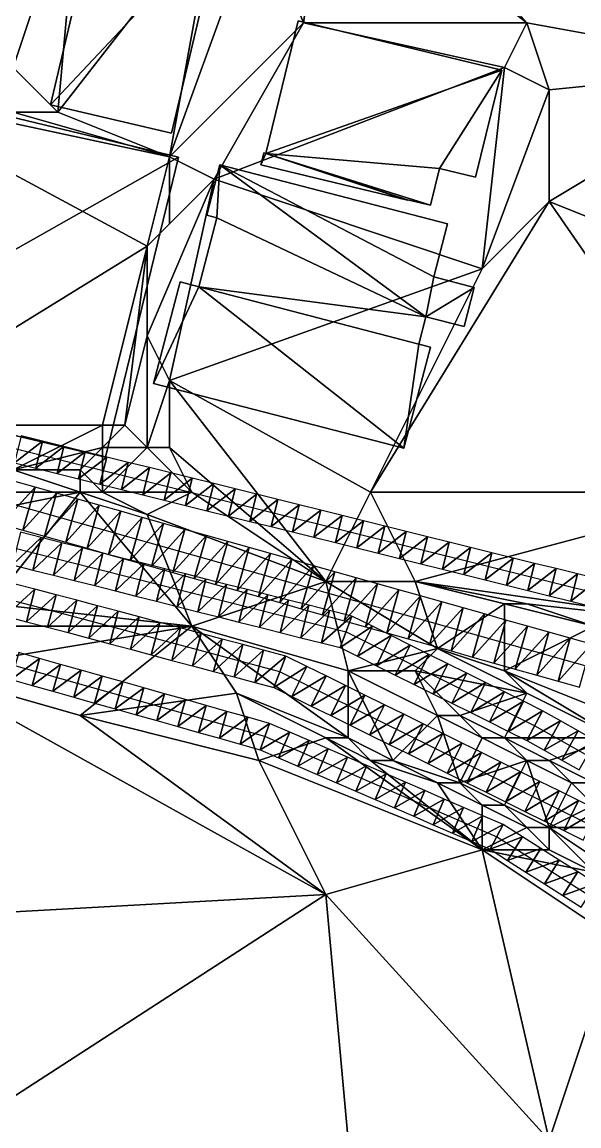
# Model space of a CAD drawing. Header units: metres. Extents: x -1103 to 901, y -902 to 905.
# Drawn here: x 372.8 to 422.7, y 91.3 to 190.1 of the extents above; entities that cross this region are included whole.
import ezdxf

# ---------------------------------------------------------------- set-up
doc = ezdxf.new("R2010")
doc.units = ezdxf.units.M
for name, color, linetype in [('OSM_BUILDING_FOOTPRINTS', 7, 'CONTINUOUS'), ('OSM_BUILDING_ROOFS', 1, 'CONTINUOUS'), ('OSM_BUILDING_WALLS', 8, 'CONTINUOUS'), ('OSM_PATH_AXES', 30, 'CONTINUOUS'), ('OSM_PATH_SURFACE', 30, 'CONTINUOUS'), ('OSM_ROAD_AXES', 2, 'CONTINUOUS'), ('OSM_ROAD_SURFACE', 9, 'CONTINUOUS'), ('OSM_TERRAIN', 3, 'CONTINUOUS'), ('OSM_WATER_SURFACE', 5, 'CONTINUOUS')]:
    doc.layers.add(name, color=color, linetype=linetype)

msp = doc.modelspace()

# ---------------------------------------------------------------- linework, layer by layer
at = {"layer": 'OSM_BUILDING_FOOTPRINTS'}
for points in [[(379.785, 201.449, 13.728), (390.629, 198.917, 13.728), (386.185, 180.139, 13.728), (375.341, 182.671, 13.728), (379.785, 201.449, 13.728)], [(397.526, 190.18, 12.756), (415.754, 185.767, 12.756), (413.399, 176.19, 12.756), (410.183, 176.975, 12.756), (409.376, 173.669, 12.756), (407.32, 174.167, 12.756), (407.309, 174.122, 12.756), (394.177, 177.307, 12.756), (394.431, 178.358, 12.756), (394.619, 178.314, 12.756), (397.526, 190.18, 12.756)], [(357.987, 184.894, 13.333), (386.793, 177.982, 13.333), (380.26, 151.12, 13.333), (351.454, 158.032, 13.333), (357.987, 184.894, 13.333)], [(390.507, 177.285, 12.878), (389.324, 172.784, 12.878), (390.22, 172.552, 12.878), (388.606, 166.381, 12.878), (386.959, 166.812, 12.878), (384.571, 157.711, 12.878), (406.988, 151.927, 12.878), (409.354, 160.984, 12.878), (408.315, 161.25, 12.878), (408.956, 163.705, 12.878), (412.371, 162.82, 12.878), (413.289, 166.326, 12.878), (409.652, 167.266, 12.878), (410.901, 172.021, 12.878), (390.507, 177.285, 12.878)]]:
    msp.add_polyline3d(points, close=True, dxfattribs=at)
at = {"layer": 'OSM_BUILDING_ROOFS'}
for points in [[(390.629, 198.917, 23.728), (379.785, 201.449, 23.728), (375.341, 182.671, 23.728)], [(390.629, 198.917, 23.728), (375.341, 182.671, 23.728), (386.185, 180.139, 23.728)], [(415.754, 185.767, 22.756), (397.526, 190.18, 22.756), (394.619, 178.314, 22.756)], [(410.183, 176.975, 22.756), (415.754, 185.767, 22.756), (394.619, 178.314, 22.756)], [(410.183, 176.975, 22.756), (413.399, 176.19, 22.756), (415.754, 185.767, 22.756)], [(386.793, 177.982, 33.333), (357.987, 184.894, 33.333), (351.454, 158.032, 33.333)], [(386.793, 177.982, 33.333), (351.454, 158.032, 33.333), (380.26, 151.12, 33.333)], [(394.619, 178.314, 22.756), (394.431, 178.358, 22.756), (394.177, 177.307, 22.756)], [(394.619, 178.314, 22.756), (394.177, 177.307, 22.756), (407.309, 174.122, 22.756)], [(394.619, 178.314, 22.756), (407.309, 174.122, 22.756), (407.32, 174.167, 22.756)], [(394.619, 178.314, 22.756), (407.32, 174.167, 22.756), (409.376, 173.669, 22.756)], [(394.619, 178.314, 22.756), (409.376, 173.669, 22.756), (410.183, 176.975, 22.756)], [(390.507, 177.285, 32.878), (389.324, 172.784, 32.878), (390.22, 172.552, 32.878)], [(408.956, 163.705, 32.878), (390.507, 177.285, 32.878), (390.22, 172.552, 32.878)], [(409.652, 167.266, 32.878), (410.901, 172.021, 32.878), (390.507, 177.285, 32.878)], [(408.956, 163.705, 32.878), (409.652, 167.266, 32.878), (390.507, 177.285, 32.878)], [(408.956, 163.705, 32.878), (390.22, 172.552, 32.878), (388.606, 166.381, 32.878)], [(408.956, 163.705, 32.878), (413.289, 166.326, 32.878), (409.652, 167.266, 32.878)], [(388.606, 166.381, 32.878), (386.959, 166.812, 32.878), (384.571, 157.711, 32.878)], [(388.606, 166.381, 32.878), (384.571, 157.711, 32.878), (406.988, 151.927, 32.878)], [(388.606, 166.381, 32.878), (406.988, 151.927, 32.878), (408.315, 161.25, 32.878)], [(388.606, 166.381, 32.878), (408.315, 161.25, 32.878), (408.956, 163.705, 32.878)], [(408.956, 163.705, 32.878), (412.371, 162.82, 32.878), (413.289, 166.326, 32.878)], [(406.988, 151.927, 32.878), (409.354, 160.984, 32.878), (408.315, 161.25, 32.878)]]:
    msp.add_3dface(points, dxfattribs=at)
at = {"layer": 'OSM_BUILDING_WALLS'}
for points in [[(379.785, 201.449, 13.728), (375.341, 182.671, 13.728), (375.341, 182.671, 23.728)], [(379.785, 201.449, 13.728), (375.341, 182.671, 23.728), (379.785, 201.449, 23.728)], [(386.185, 180.139, 13.728), (390.629, 198.917, 13.728), (390.629, 198.917, 23.728)], [(386.185, 180.139, 13.728), (390.629, 198.917, 23.728), (386.185, 180.139, 23.728)], [(397.526, 190.18, 12.756), (394.619, 178.314, 12.756), (394.619, 178.314, 22.756)], [(397.526, 190.18, 12.756), (394.619, 178.314, 22.756), (397.526, 190.18, 22.756)], [(415.754, 185.767, 12.756), (397.526, 190.18, 12.756), (397.526, 190.18, 22.756)], [(415.754, 185.767, 12.756), (397.526, 190.18, 22.756), (415.754, 185.767, 22.756)], [(413.399, 176.19, 12.756), (415.754, 185.767, 12.756), (415.754, 185.767, 22.756)], [(413.399, 176.19, 12.756), (415.754, 185.767, 22.756), (413.399, 176.19, 22.756)], [(386.793, 177.982, 13.333), (357.987, 184.894, 13.333), (357.987, 184.894, 33.333)], [(386.793, 177.982, 13.333), (357.987, 184.894, 33.333), (386.793, 177.982, 33.333)], [(375.341, 182.671, 13.728), (386.185, 180.139, 13.728), (386.185, 180.139, 23.728)], [(375.341, 182.671, 13.728), (386.185, 180.139, 23.728), (375.341, 182.671, 23.728)], [(380.26, 151.12, 13.333), (386.793, 177.982, 13.333), (386.793, 177.982, 33.333)], [(380.26, 151.12, 13.333), (386.793, 177.982, 33.333), (380.26, 151.12, 33.333)], [(394.431, 178.358, 12.756), (394.177, 177.307, 12.756), (394.177, 177.307, 22.756)], [(394.431, 178.358, 12.756), (394.177, 177.307, 22.756), (394.431, 178.358, 22.756)], [(394.619, 178.314, 12.756), (394.431, 178.358, 12.756), (394.431, 178.358, 22.756)], [(394.619, 178.314, 12.756), (394.431, 178.358, 22.756), (394.619, 178.314, 22.756)], [(390.507, 177.285, 12.878), (389.324, 172.784, 12.878), (389.324, 172.784, 32.878)], [(390.507, 177.285, 12.878), (389.324, 172.784, 32.878), (390.507, 177.285, 32.878)], [(410.901, 172.021, 12.878), (390.507, 177.285, 12.878), (390.507, 177.285, 32.878)], [(410.901, 172.021, 12.878), (390.507, 177.285, 32.878), (410.901, 172.021, 32.878)], [(394.177, 177.307, 12.756), (407.309, 174.122, 12.756), (407.309, 174.122, 22.756)], [(394.177, 177.307, 12.756), (407.309, 174.122, 22.756), (394.177, 177.307, 22.756)], [(409.376, 173.669, 12.756), (410.183, 176.975, 12.756), (410.183, 176.975, 22.756)], [(409.376, 173.669, 12.756), (410.183, 176.975, 22.756), (409.376, 173.669, 22.756)], [(410.183, 176.975, 12.756), (413.399, 176.19, 12.756), (413.399, 176.19, 22.756)], [(410.183, 176.975, 12.756), (413.399, 176.19, 22.756), (410.183, 176.975, 22.756)], [(407.309, 174.122, 12.756), (407.32, 174.167, 12.756), (407.32, 174.167, 22.756)], [(407.309, 174.122, 12.756), (407.32, 174.167, 22.756), (407.309, 174.122, 22.756)], [(407.32, 174.167, 12.756), (409.376, 173.669, 12.756), (409.376, 173.669, 22.756)], [(407.32, 174.167, 12.756), (409.376, 173.669, 22.756), (407.32, 174.167, 22.756)], [(390.22, 172.552, 12.878), (388.606, 166.381, 12.878), (388.606, 166.381, 32.878)], [(390.22, 172.552, 12.878), (388.606, 166.381, 32.878), (390.22, 172.552, 32.878)], [(389.324, 172.784, 12.878), (390.22, 172.552, 12.878), (390.22, 172.552, 32.878)], [(389.324, 172.784, 12.878), (390.22, 172.552, 32.878), (389.324, 172.784, 32.878)], [(409.652, 167.266, 12.878), (410.901, 172.021, 12.878), (410.901, 172.021, 32.878)], [(409.652, 167.266, 12.878), (410.901, 172.021, 32.878), (409.652, 167.266, 32.878)], [(413.289, 166.326, 12.878), (409.652, 167.266, 12.878), (409.652, 167.266, 32.878)], [(413.289, 166.326, 12.878), (409.652, 167.266, 32.878), (413.289, 166.326, 32.878)], [(386.959, 166.812, 12.878), (384.571, 157.711, 12.878), (384.571, 157.711, 32.878)], [(386.959, 166.812, 12.878), (384.571, 157.711, 32.878), (386.959, 166.812, 32.878)], [(388.606, 166.381, 12.878), (386.959, 166.812, 12.878), (386.959, 166.812, 32.878)], [(388.606, 166.381, 12.878), (386.959, 166.812, 32.878), (388.606, 166.381, 32.878)], [(412.371, 162.82, 12.878), (413.289, 166.326, 12.878), (413.289, 166.326, 32.878)], [(412.371, 162.82, 12.878), (413.289, 166.326, 32.878), (412.371, 162.82, 32.878)], [(408.315, 161.25, 12.878), (408.956, 163.705, 12.878), (408.956, 163.705, 32.878)], [(408.315, 161.25, 12.878), (408.956, 163.705, 32.878), (408.315, 161.25, 32.878)], [(408.956, 163.705, 12.878), (412.371, 162.82, 12.878), (412.371, 162.82, 32.878)], [(408.956, 163.705, 12.878), (412.371, 162.82, 32.878), (408.956, 163.705, 32.878)], [(409.354, 160.984, 12.878), (408.315, 161.25, 12.878), (408.315, 161.25, 32.878)], [(409.354, 160.984, 12.878), (408.315, 161.25, 32.878), (409.354, 160.984, 32.878)], [(406.988, 151.927, 12.878), (409.354, 160.984, 12.878), (409.354, 160.984, 32.878)], [(406.988, 151.927, 12.878), (409.354, 160.984, 32.878), (406.988, 151.927, 32.878)], [(351.454, 158.032, 13.333), (380.26, 151.12, 13.333), (380.26, 151.12, 33.333)], [(351.454, 158.032, 13.333), (380.26, 151.12, 33.333), (351.454, 158.032, 33.333)], [(384.571, 157.711, 12.878), (406.988, 151.927, 12.878), (406.988, 151.927, 32.878)], [(384.571, 157.711, 12.878), (406.988, 151.927, 32.878), (384.571, 157.711, 32.878)]]:
    msp.add_3dface(points, dxfattribs=at)
at = {"layer": 'OSM_PATH_AXES'}
for points in [[(127.826, 210.906, 16.029), (196.458, 197.69, 10.186), (236.064, 190.446, 11.754), (275.194, 178.602, 14.999), (341.749, 159.447, 17.343), (437.552, 135.659, 16.351), (450.44, 133.325, 16.804), (456.254, 132.297, 16.859), (457.603, 124.29, 16.486), (459.758, 117.832, 15.625), (464.113, 105.943, 14.013), (483.557, 84.721, 11.881), (528.866, 43.072, 8.921), (572.273, 5.394, 9.598), (605.522, -30.471, 8.562)], [(511.091, 33.816, 6.727), (492.123, 51.4, 7.801), (472.459, 69.67, 9.647), (454.242, 87.773, 10.512), (441.973, 98.888, 11.307), (430.112, 107.724, 12.755), (415.289, 117.146, 13.692), (394.53, 126.126, 13.867), (368.432, 133.492, 13.798), (339.825, 141.443, 15.191), (315.739, 147.327, 15.371), (280.754, 155.577, 14.515), (248.577, 163.971, 13.571), (222.059, 170.828, 9.573), (205.235, 175.097, 8.464), (188.179, 179.288, 8.955), (143.257, 186.653, 12.843), (122.354, 186.952, 13.89)]]:
    msp.add_polyline3d(points, dxfattribs=at)
at = {"layer": 'OSM_PATH_SURFACE'}
for points in [[(372.104, 150.622, 15.819), (374.623, 152.573, 16.036), (372.707, 153.048, 16.097)], [(372.104, 150.622, 15.819), (374.021, 150.146, 15.673), (374.623, 152.573, 16.036)], [(374.021, 150.146, 15.673), (376.539, 152.097, 15.941), (374.623, 152.573, 16.036)], [(374.021, 150.146, 15.673), (375.937, 149.67, 15.403), (376.539, 152.097, 15.941)], [(375.937, 149.67, 15.403), (378.455, 151.621, 15.604), (376.539, 152.097, 15.941)], [(375.937, 149.67, 15.403), (377.853, 149.195, 15.064), (378.455, 151.621, 15.604)], [(377.853, 149.195, 15.064), (380.371, 151.145, 15.405), (378.455, 151.621, 15.604)], [(377.853, 149.195, 15.064), (379.769, 148.719, 15.224), (380.371, 151.145, 15.405)], [(379.769, 148.719, 15.224), (382.287, 150.669, 15.002), (380.371, 151.145, 15.405)], [(379.769, 148.719, 15.224), (381.685, 148.243, 15.017), (382.287, 150.669, 15.002)], [(381.685, 148.243, 15.017), (384.203, 150.194, 14.837), (382.287, 150.669, 15.002)], [(381.685, 148.243, 15.017), (383.601, 147.767, 14.825), (384.203, 150.194, 14.837)], [(383.601, 147.767, 14.825), (386.119, 149.718, 14.717), (384.203, 150.194, 14.837)], [(383.601, 147.767, 14.825), (385.517, 147.292, 14.558), (386.119, 149.718, 14.717)], [(385.517, 147.292, 14.558), (388.035, 149.242, 14.62), (386.119, 149.718, 14.717)], [(385.517, 147.292, 14.558), (387.433, 146.816, 14.499), (388.035, 149.242, 14.62)], [(387.433, 146.816, 14.499), (389.951, 148.766, 14.647), (388.035, 149.242, 14.62)], [(387.433, 146.816, 14.499), (389.349, 146.34, 14.563), (389.951, 148.766, 14.647)], [(389.349, 146.34, 14.563), (391.867, 148.291, 14.751), (389.951, 148.766, 14.647)], [(389.349, 146.34, 14.563), (391.265, 145.864, 14.625), (391.867, 148.291, 14.751)], [(391.265, 145.864, 14.625), (393.784, 147.815, 14.855), (391.867, 148.291, 14.751)], [(391.265, 145.864, 14.625), (393.181, 145.388, 14.641), (393.784, 147.815, 14.855)], [(393.181, 145.388, 14.641), (395.7, 147.339, 14.903), (393.784, 147.815, 14.855)], [(393.181, 145.388, 14.641), (395.097, 144.913, 14.71), (395.7, 147.339, 14.903)], [(395.097, 144.913, 14.71), (397.616, 146.863, 14.946), (395.7, 147.339, 14.903)], [(395.097, 144.913, 14.71), (397.013, 144.437, 14.796), (397.616, 146.863, 14.946)], [(397.013, 144.437, 14.796), (399.532, 146.387, 14.989), (397.616, 146.863, 14.946)], [(397.013, 144.437, 14.796), (398.929, 143.961, 14.839), (399.532, 146.387, 14.989)], [(398.929, 143.961, 14.839), (401.448, 145.912, 15.032), (399.532, 146.387, 14.989)], [(398.929, 143.961, 14.839), (400.845, 143.485, 14.882), (401.448, 145.912, 15.032)], [(400.845, 143.485, 14.882), (403.364, 145.436, 15.082), (401.448, 145.912, 15.032)], [(400.845, 143.485, 14.882), (402.761, 143.01, 14.937), (403.364, 145.436, 15.082)], [(402.761, 143.01, 14.937), (405.28, 144.96, 15.145), (403.364, 145.436, 15.082)], [(402.761, 143.01, 14.937), (404.677, 142.534, 15), (405.28, 144.96, 15.145)], [(404.677, 142.534, 15), (407.196, 144.484, 15.214), (405.28, 144.96, 15.145)], [(404.677, 142.534, 15), (406.593, 142.058, 15.063), (407.196, 144.484, 15.214)], [(406.593, 142.058, 15.063), (409.112, 144.009, 15.285), (407.196, 144.484, 15.214)], [(406.593, 142.058, 15.063), (408.51, 141.582, 15.132), (409.112, 144.009, 15.285)], [(408.51, 141.582, 15.132), (411.028, 143.533, 15.356), (409.112, 144.009, 15.285)], [(408.51, 141.582, 15.132), (410.426, 141.107, 15.203), (411.028, 143.533, 15.356)], [(410.426, 141.107, 15.203), (412.944, 143.057, 15.427), (411.028, 143.533, 15.356)], [(410.426, 141.107, 15.203), (412.342, 140.631, 15.282), (412.944, 143.057, 15.427)], [(412.342, 140.631, 15.282), (414.86, 142.581, 15.498), (412.944, 143.057, 15.427)], [(412.342, 140.631, 15.282), (414.258, 140.155, 15.368), (414.86, 142.581, 15.498)], [(414.258, 140.155, 15.368), (416.776, 142.106, 15.572), (414.86, 142.581, 15.498)], [(414.258, 140.155, 15.368), (416.174, 139.679, 15.454), (416.776, 142.106, 15.572)], [(416.174, 139.679, 15.454), (418.692, 141.63, 15.658), (416.776, 142.106, 15.572)], [(416.174, 139.679, 15.454), (418.09, 139.203, 15.54), (418.692, 141.63, 15.658)], [(418.09, 139.203, 15.54), (420.608, 141.154, 15.744), (418.692, 141.63, 15.658)], [(418.09, 139.203, 15.54), (420.006, 138.728, 15.626), (420.608, 141.154, 15.744)], [(420.006, 138.728, 15.626), (422.524, 140.678, 15.83), (420.608, 141.154, 15.744)], [(420.006, 138.728, 15.626), (421.922, 138.252, 15.712), (422.524, 140.678, 15.83)], [(421.922, 138.252, 15.712), (424.44, 140.202, 15.916), (422.524, 140.678, 15.83)], [(421.922, 138.252, 15.712), (423.838, 137.776, 15.798), (424.44, 140.202, 15.916)], [(374.364, 133.117, 13.954), (372.5, 133.643, 13.936), (371.821, 131.237, 13.89)], [(374.364, 133.117, 13.954), (371.821, 131.237, 13.89), (373.685, 130.711, 13.911)], [(376.228, 132.59, 13.974), (374.364, 133.117, 13.954), (373.685, 130.711, 13.911)], [(376.228, 132.59, 13.974), (373.685, 130.711, 13.911), (375.549, 130.184, 13.931)], [(378.093, 132.064, 13.995), (376.228, 132.59, 13.974), (375.549, 130.184, 13.931)], [(378.093, 132.064, 13.995), (375.549, 130.184, 13.931), (377.414, 129.658, 13.951)], [(379.957, 131.538, 14.015), (378.093, 132.064, 13.995), (377.414, 129.658, 13.951)], [(379.957, 131.538, 14.015), (377.414, 129.658, 13.951), (379.278, 129.132, 13.972)], [(381.821, 131.012, 14.036), (379.957, 131.538, 14.015), (379.278, 129.132, 13.972)], [(381.821, 131.012, 14.036), (379.278, 129.132, 13.972), (381.142, 128.606, 13.999)], [(383.685, 130.486, 14.063), (381.821, 131.012, 14.036), (381.142, 128.606, 13.999)], [(383.685, 130.486, 14.063), (381.142, 128.606, 13.999), (383.006, 128.08, 13.992)], [(385.549, 129.96, 14.091), (383.685, 130.486, 14.063), (383.006, 128.08, 13.992)], [(385.549, 129.96, 14.091), (383.006, 128.08, 13.992), (384.87, 127.554, 13.978)], [(387.413, 129.434, 14.118), (385.549, 129.96, 14.091), (384.87, 127.554, 13.978)], [(387.413, 129.434, 14.118), (384.87, 127.554, 13.978), (386.734, 127.028, 13.963)], [(389.277, 128.908, 14.108), (387.413, 129.434, 14.118), (386.734, 127.028, 13.963)], [(389.277, 128.908, 14.108), (386.734, 127.028, 13.963), (388.598, 126.502, 13.948)], [(391.142, 128.382, 14.093), (389.277, 128.908, 14.108), (388.598, 126.502, 13.948)], [(391.142, 128.382, 14.093), (388.598, 126.502, 13.948), (390.463, 125.976, 13.933)], [(393.006, 127.855, 14.07), (391.142, 128.382, 14.093), (390.463, 125.976, 13.933)], [(393.006, 127.855, 14.07), (390.463, 125.976, 13.933), (392.327, 125.449, 13.918)], [(394.948, 127.304, 14.002), (393.006, 127.855, 14.07), (392.327, 125.449, 13.918)], [(394.948, 127.304, 14.002), (392.327, 125.449, 13.918), (394.113, 124.948, 13.892)], [(396.756, 126.525, 13.926), (394.948, 127.304, 14.002), (394.113, 124.948, 13.892)], [(396.756, 126.525, 13.926), (394.113, 124.948, 13.892), (395.764, 124.231, 13.838)], [(398.486, 125.777, 13.852), (396.756, 126.525, 13.926), (395.764, 124.231, 13.838)], [(398.486, 125.777, 13.852), (395.764, 124.231, 13.838), (397.494, 123.482, 13.829)], [(400.216, 125.029, 13.829), (398.486, 125.777, 13.852), (397.494, 123.482, 13.829)], [(400.216, 125.029, 13.829), (397.494, 123.482, 13.829), (399.224, 122.734, 13.819)], [(401.946, 124.28, 13.819), (400.216, 125.029, 13.829), (399.224, 122.734, 13.819)], [(401.946, 124.28, 13.819), (399.224, 122.734, 13.819), (400.954, 121.986, 13.809)], [(403.676, 123.532, 13.802), (401.946, 124.28, 13.819), (400.954, 121.986, 13.809)], [(403.676, 123.532, 13.802), (400.954, 121.986, 13.809), (402.684, 121.237, 13.8)], [(405.406, 122.784, 13.769), (403.676, 123.532, 13.802), (402.684, 121.237, 13.8)], [(405.406, 122.784, 13.769), (402.684, 121.237, 13.8), (404.413, 120.489, 13.79)], [(407.136, 122.035, 13.779), (405.406, 122.784, 13.769), (404.413, 120.489, 13.79)], [(407.136, 122.035, 13.779), (404.413, 120.489, 13.79), (406.143, 119.741, 13.78)], [(408.866, 121.287, 13.795), (407.136, 122.035, 13.779), (406.143, 119.741, 13.78)], [(408.866, 121.287, 13.795), (406.143, 119.741, 13.78), (407.873, 118.992, 13.771)], [(410.596, 120.539, 13.812), (408.866, 121.287, 13.795), (407.873, 118.992, 13.771)], [(410.596, 120.539, 13.812), (407.873, 118.992, 13.771), (409.603, 118.244, 13.761)], [(412.326, 119.79, 13.814), (410.596, 120.539, 13.812), (409.603, 118.244, 13.761)], [(412.326, 119.79, 13.814), (409.603, 118.244, 13.761), (411.333, 117.496, 13.751)], [(414.056, 119.042, 13.81), (412.326, 119.79, 13.814), (411.333, 117.496, 13.751)], [(414.056, 119.042, 13.81), (411.333, 117.496, 13.751), (413.063, 116.747, 13.738)], [(415.876, 118.25, 13.803), (414.056, 119.042, 13.81), (413.063, 116.747, 13.738)], [(415.876, 118.25, 13.803), (413.063, 116.747, 13.738), (414.702, 116.043, 13.731)], [(417.607, 117.154, 13.768), (415.876, 118.25, 13.803), (414.702, 116.043, 13.731)], [(417.607, 117.154, 13.768), (414.702, 116.043, 13.731), (416.266, 115.044, 13.658)], [(419.254, 116.107, 13.697), (417.607, 117.154, 13.768), (416.266, 115.044, 13.658)], [(419.254, 116.107, 13.697), (416.266, 115.044, 13.658), (417.913, 113.998, 13.579)], [(420.901, 115.06, 13.631), (419.254, 116.107, 13.697), (417.913, 113.998, 13.579)], [(420.901, 115.06, 13.631), (417.913, 113.998, 13.579), (419.56, 112.951, 13.499)], [(422.548, 114.013, 13.561), (420.901, 115.06, 13.631), (419.56, 112.951, 13.499)], [(422.548, 114.013, 13.561), (419.56, 112.951, 13.499), (421.207, 111.904, 13.419)], [(424.195, 112.967, 13.481), (422.548, 114.013, 13.561), (421.207, 111.904, 13.419)], [(424.195, 112.967, 13.481), (421.207, 111.904, 13.419), (422.854, 110.857, 13.34)]]:
    msp.add_3dface(points, dxfattribs=at)
at = {"layer": 'OSM_ROAD_AXES'}
for points in [[(114.075, 197.646, 15.56), (161.506, 194.251, 12.963), (196.492, 187.483, 9.365), (231.178, 179.531, 11.004), (286.624, 165.099, 14.96), (324.273, 155.82, 16.359), (368.598, 143.887, 14.654), (401.804, 135.493, 14.449), (418.705, 127.099, 14.868), (434.423, 118.263, 14.428), (448.506, 106.187, 13.141), (483.048, 75.409, 10.878), (513.578, 48.016, 8.62), (538.482, 24.305, 7.633), (556.721, 5.018, 7.979), (575.843, -14.269, 9.288), (585.537, -24.753, 9.553)], [(508.549, 46.213, 8.047), (487.635, 65.213, 9.648), (467.628, 82.963, 10.817), (452.794, 96.167, 11.649), (446.803, 101.509, 12.091), (425.448, 117.345, 14.035), (395.879, 131.921, 14.143), (375.452, 137.373, 14.133), (314.977, 153, 15.7), (267.014, 164.712, 14.81), (232.472, 174.212, 11.128), (204.682, 181.279, 8.892), (189.561, 185.238, 9.411), (153.614, 190.966, 13.006), (140.129, 192.249, 14.001), (99.285, 192.946, 15.816)], [(340.831, 155.71, 17.129), (427.084, 131.39, 15.558)]]:
    msp.add_polyline3d(points, dxfattribs=at)
at = {"layer": 'OSM_ROAD_SURFACE'}
for points in [[(370.956, 145.138, 14.639), (373.958, 148.447, 14.809), (372.042, 148.988, 15.184)], [(370.956, 145.138, 14.639), (372.873, 144.597, 14.475), (373.958, 148.447, 14.809)], [(372.873, 144.597, 14.475), (375.875, 147.907, 14.485), (373.958, 148.447, 14.809)], [(372.873, 144.597, 14.475), (374.79, 144.057, 14.312), (375.875, 147.907, 14.485)], [(374.79, 144.057, 14.312), (377.792, 147.366, 14.371), (375.875, 147.907, 14.485)], [(374.79, 144.057, 14.312), (376.706, 143.516, 14.299), (377.792, 147.366, 14.371)], [(376.706, 143.516, 14.299), (379.708, 146.826, 14.343), (377.792, 147.366, 14.371)], [(376.706, 143.516, 14.299), (378.623, 142.976, 14.29), (379.708, 146.826, 14.343)], [(378.623, 142.976, 14.29), (381.625, 146.285, 14.297), (379.708, 146.826, 14.343)], [(378.623, 142.976, 14.29), (380.54, 142.436, 14.281), (381.625, 146.285, 14.297)], [(380.54, 142.436, 14.281), (383.542, 145.745, 14.251), (381.625, 146.285, 14.297)], [(380.54, 142.436, 14.281), (382.456, 141.895, 14.272), (383.542, 145.745, 14.251)], [(382.456, 141.895, 14.272), (385.459, 145.205, 14.27), (383.542, 145.745, 14.251)], [(371.92, 141.5, 14.317), (374.5, 143.943, 14.323), (372.655, 144.409, 14.476)], [(382.456, 141.895, 14.272), (384.373, 141.355, 14.242), (385.459, 145.205, 14.27)], [(384.373, 141.355, 14.242), (387.375, 144.664, 14.321), (385.459, 145.205, 14.27)], [(384.373, 141.355, 14.242), (386.29, 140.814, 14.208), (387.375, 144.664, 14.321)], [(386.29, 140.814, 14.208), (389.292, 144.124, 14.378), (387.375, 144.664, 14.321)], [(371.92, 141.5, 14.317), (373.765, 141.034, 14.252), (374.5, 143.943, 14.323)], [(373.765, 141.034, 14.252), (376.345, 143.476, 14.298), (374.5, 143.943, 14.323)], [(373.765, 141.034, 14.252), (375.61, 140.568, 14.244), (376.345, 143.476, 14.298)], [(375.61, 140.568, 14.244), (378.19, 143.01, 14.291), (376.345, 143.476, 14.298)], [(386.29, 140.814, 14.208), (388.207, 140.274, 14.26), (389.292, 144.124, 14.378)], [(388.207, 140.274, 14.26), (391.209, 143.583, 14.438), (389.292, 144.124, 14.378)], [(388.207, 140.274, 14.26), (390.123, 139.733, 14.311), (391.209, 143.583, 14.438)], [(390.123, 139.733, 14.311), (393.125, 143.043, 14.498), (391.209, 143.583, 14.438)], [(375.61, 140.568, 14.244), (377.454, 140.101, 14.237), (378.19, 143.01, 14.291)], [(377.454, 140.101, 14.237), (380.034, 142.544, 14.283), (378.19, 143.01, 14.291)], [(377.454, 140.101, 14.237), (379.299, 139.635, 14.229), (380.034, 142.544, 14.283)], [(379.299, 139.635, 14.229), (381.879, 142.077, 14.276), (380.034, 142.544, 14.283)], [(390.123, 139.733, 14.311), (392.04, 139.193, 14.362), (393.125, 143.043, 14.498)], [(392.04, 139.193, 14.362), (395.042, 142.502, 14.558), (393.125, 143.043, 14.498)], [(392.04, 139.193, 14.362), (393.957, 138.653, 14.413), (395.042, 142.502, 14.558)], [(393.957, 138.653, 14.413), (396.959, 141.962, 14.618), (395.042, 142.502, 14.558)], [(379.299, 139.635, 14.229), (381.144, 139.169, 14.221), (381.879, 142.077, 14.276)], [(381.144, 139.169, 14.221), (383.724, 141.611, 14.258), (381.879, 142.077, 14.276)], [(381.144, 139.169, 14.221), (382.989, 138.702, 14.214), (383.724, 141.611, 14.258)], [(382.989, 138.702, 14.214), (385.569, 141.145, 14.213), (383.724, 141.611, 14.258)], [(393.957, 138.653, 14.413), (395.873, 138.112, 14.45), (396.959, 141.962, 14.618)], [(395.873, 138.112, 14.45), (398.876, 141.422, 14.671), (396.959, 141.962, 14.618)], [(395.873, 138.112, 14.45), (397.79, 137.572, 14.469), (398.876, 141.422, 14.671)], [(397.79, 137.572, 14.469), (400.792, 140.881, 14.715), (398.876, 141.422, 14.671)], [(382.989, 138.702, 14.214), (384.833, 138.236, 14.206), (385.569, 141.145, 14.213)], [(384.833, 138.236, 14.206), (387.413, 140.678, 14.242), (385.569, 141.145, 14.213)], [(384.833, 138.236, 14.206), (386.678, 137.77, 14.195), (387.413, 140.678, 14.242)], [(386.678, 137.77, 14.195), (389.258, 140.212, 14.292), (387.413, 140.678, 14.242)], [(397.79, 137.572, 14.469), (399.707, 137.031, 14.487), (400.792, 140.881, 14.715)], [(399.707, 137.031, 14.487), (402.709, 140.341, 14.775), (400.792, 140.881, 14.715)], [(399.707, 137.031, 14.487), (401.624, 136.491, 14.546), (402.709, 140.341, 14.775)], [(401.624, 136.491, 14.546), (404.626, 139.8, 14.843), (402.709, 140.341, 14.775)], [(373.937, 139.314, 14.22), (372.047, 139.802, 14.228), (371.297, 136.898, 14.065)], [(373.937, 139.314, 14.22), (371.297, 136.898, 14.065), (373.186, 136.41, 14.025)], [(375.833, 138.824, 14.212), (373.937, 139.314, 14.22), (373.186, 136.41, 14.025)], [(386.678, 137.77, 14.195), (388.523, 137.303, 14.21), (389.258, 140.212, 14.292)], [(388.523, 137.303, 14.21), (391.103, 139.746, 14.343), (389.258, 140.212, 14.292)], [(388.523, 137.303, 14.21), (390.368, 136.837, 14.26), (391.103, 139.746, 14.343)], [(390.368, 136.837, 14.26), (392.948, 139.279, 14.393), (391.103, 139.746, 14.343)], [(401.624, 136.491, 14.546), (403.54, 135.95, 14.662), (404.626, 139.8, 14.843)], [(403.54, 135.95, 14.662), (406.542, 139.26, 14.926), (404.626, 139.8, 14.843)], [(375.833, 138.824, 14.212), (373.186, 136.41, 14.025), (375.071, 135.923, 13.993)], [(377.695, 138.327, 14.204), (375.833, 138.824, 14.212), (375.071, 135.923, 13.993)], [(377.695, 138.327, 14.204), (375.071, 135.923, 13.993), (376.922, 135.429, 14.006)], [(379.552, 137.831, 14.196), (377.695, 138.327, 14.204), (376.922, 135.429, 14.006)], [(390.368, 136.837, 14.26), (392.212, 136.371, 14.282), (392.948, 139.279, 14.393)], [(392.212, 136.371, 14.282), (394.792, 138.813, 14.444), (392.948, 139.279, 14.393)], [(392.212, 136.371, 14.282), (394.057, 135.904, 14.302), (394.792, 138.813, 14.444)], [(394.057, 135.904, 14.302), (396.637, 138.347, 14.479), (394.792, 138.813, 14.444)], [(394.057, 135.904, 14.302), (395.902, 135.438, 14.323), (396.637, 138.347, 14.479)], [(395.902, 135.438, 14.323), (398.482, 137.88, 14.5), (396.637, 138.347, 14.479)], [(403.54, 135.95, 14.662), (405.457, 135.41, 14.778), (406.542, 139.26, 14.926)], [(405.457, 135.41, 14.778), (408.459, 138.719, 15.008), (406.542, 139.26, 14.926)], [(405.457, 135.41, 14.778), (407.374, 134.87, 14.894), (408.459, 138.719, 15.008)], [(407.374, 134.87, 14.894), (410.376, 138.179, 15.085), (408.459, 138.719, 15.008)], [(379.552, 137.831, 14.196), (376.922, 135.429, 14.006), (378.779, 134.933, 14.019)], [(381.41, 137.336, 14.188), (379.552, 137.831, 14.196), (378.779, 134.933, 14.019)], [(381.41, 137.336, 14.188), (378.779, 134.933, 14.019), (380.636, 134.437, 14.036)], [(383.267, 136.84, 14.18), (381.41, 137.336, 14.188), (380.636, 134.437, 14.036)], [(395.902, 135.438, 14.323), (397.747, 134.972, 14.343), (398.482, 137.88, 14.5)], [(397.747, 134.972, 14.343), (400.327, 137.414, 14.52), (398.482, 137.88, 14.5)], [(397.747, 134.972, 14.343), (399.591, 134.505, 14.363), (400.327, 137.414, 14.52)], [(399.591, 134.505, 14.363), (402.323, 136.9, 14.626), (400.327, 137.414, 14.52)], [(407.374, 134.87, 14.894), (409.29, 134.329, 15.009), (410.376, 138.179, 15.085)], [(409.29, 134.329, 15.009), (412.293, 137.639, 15.162), (410.376, 138.179, 15.085)], [(409.29, 134.329, 15.009), (411.207, 133.789, 15.089), (412.293, 137.639, 15.162)], [(411.207, 133.789, 15.089), (414.209, 137.098, 15.239), (412.293, 137.639, 15.162)], [(383.267, 136.84, 14.18), (380.636, 134.437, 14.036), (382.493, 133.942, 14.056)], [(385.124, 136.344, 14.171), (383.267, 136.84, 14.18), (382.493, 133.942, 14.056)], [(385.124, 136.344, 14.171), (382.493, 133.942, 14.056), (384.35, 133.446, 14.077)], [(386.981, 135.849, 14.15), (385.124, 136.344, 14.171), (384.35, 133.446, 14.077)], [(399.591, 134.505, 14.363), (401.284, 134.086, 14.382), (402.323, 136.9, 14.626)], [(401.284, 134.086, 14.382), (404.161, 135.997, 14.713), (402.323, 136.9, 14.626)], [(411.207, 133.789, 15.089), (413.124, 133.248, 15.158), (414.209, 137.098, 15.239)], [(413.124, 133.248, 15.158), (416.126, 136.558, 15.31), (414.209, 137.098, 15.239)], [(413.124, 133.248, 15.158), (415.041, 132.708, 15.227), (416.126, 136.558, 15.31)], [(415.041, 132.708, 15.227), (418.043, 136.017, 15.383), (416.126, 136.558, 15.31)], [(386.981, 135.849, 14.15), (384.35, 133.446, 14.077), (386.207, 132.95, 14.103)], [(388.838, 135.353, 14.165), (386.981, 135.849, 14.15), (386.207, 132.95, 14.103)], [(388.838, 135.353, 14.165), (386.207, 132.95, 14.103), (388.064, 132.455, 14.131)], [(390.695, 134.857, 14.182), (388.838, 135.353, 14.165), (388.064, 132.455, 14.131)], [(401.284, 134.086, 14.382), (402.827, 133.31, 14.444), (404.161, 135.997, 14.713)], [(402.827, 133.31, 14.444), (405.851, 135.158, 14.793), (404.161, 135.997, 14.713)], [(415.041, 132.708, 15.227), (416.957, 132.167, 15.296), (418.043, 136.017, 15.383)], [(416.957, 132.167, 15.296), (419.959, 135.477, 15.457), (418.043, 136.017, 15.383)], [(416.957, 132.167, 15.296), (418.874, 131.627, 15.358), (419.959, 135.477, 15.457)], [(418.874, 131.627, 15.358), (421.876, 134.936, 15.531), (419.959, 135.477, 15.457)], [(390.695, 134.857, 14.182), (388.064, 132.455, 14.131), (389.921, 131.959, 14.158)], [(392.552, 134.362, 14.201), (390.695, 134.857, 14.182), (389.921, 131.959, 14.158)], [(392.552, 134.362, 14.201), (389.921, 131.959, 14.158), (391.778, 131.463, 14.169)], [(394.409, 133.866, 14.219), (392.552, 134.362, 14.201), (391.778, 131.463, 14.169)], [(402.827, 133.31, 14.444), (404.517, 132.471, 14.516), (405.851, 135.158, 14.793)], [(404.517, 132.471, 14.516), (407.541, 134.319, 14.873), (405.851, 135.158, 14.793)], [(418.874, 131.627, 15.358), (420.791, 131.087, 15.421), (421.876, 134.936, 15.531)], [(420.791, 131.087, 15.421), (423.793, 134.396, 15.593), (421.876, 134.936, 15.531)], [(420.791, 131.087, 15.421), (422.707, 130.546, 15.483), (423.793, 134.396, 15.593)], [(394.409, 133.866, 14.219), (391.778, 131.463, 14.169), (393.635, 130.968, 14.162)], [(396.407, 133.325, 14.239), (394.409, 133.866, 14.219), (393.635, 130.968, 14.162)], [(404.517, 132.471, 14.516), (406.207, 131.632, 14.536), (407.541, 134.319, 14.873)], [(406.207, 131.632, 14.536), (409.231, 133.479, 14.936), (407.541, 134.319, 14.873)], [(406.207, 131.632, 14.536), (407.897, 130.792, 14.558), (409.231, 133.479, 14.936)], [(407.897, 130.792, 14.558), (410.921, 132.64, 14.923), (409.231, 133.479, 14.936)], [(396.407, 133.325, 14.239), (393.635, 130.968, 14.162), (395.351, 130.517, 14.155)], [(398.281, 132.409, 14.247), (396.407, 133.325, 14.239), (395.351, 130.517, 14.155)], [(398.281, 132.409, 14.247), (395.351, 130.517, 14.155), (396.955, 129.718, 14.154)], [(400.021, 131.552, 14.254), (398.281, 132.409, 14.247), (396.955, 129.718, 14.154)], [(407.897, 130.792, 14.558), (409.587, 129.953, 14.658), (410.921, 132.64, 14.923)], [(409.587, 129.953, 14.658), (412.612, 131.8, 14.907), (410.921, 132.64, 14.923)], [(400.021, 131.552, 14.254), (396.955, 129.718, 14.154), (398.694, 128.861, 14.161)], [(401.76, 130.694, 14.261), (400.021, 131.552, 14.254), (398.694, 128.861, 14.161)], [(409.587, 129.953, 14.658), (411.277, 129.113, 14.785), (412.612, 131.8, 14.907)], [(411.277, 129.113, 14.785), (414.302, 130.961, 14.891), (412.612, 131.8, 14.907)], [(401.76, 130.694, 14.261), (398.694, 128.861, 14.161), (400.434, 128.004, 14.168)], [(403.499, 129.837, 14.274), (401.76, 130.694, 14.261), (400.434, 128.004, 14.168)], [(411.277, 129.113, 14.785), (412.967, 128.274, 14.831), (414.302, 130.961, 14.891)], [(412.967, 128.274, 14.831), (415.992, 130.122, 14.91), (414.302, 130.961, 14.891)], [(403.499, 129.837, 14.274), (400.434, 128.004, 14.168), (402.173, 127.146, 14.176)], [(405.239, 128.98, 14.297), (403.499, 129.837, 14.274), (402.173, 127.146, 14.176)], [(412.967, 128.274, 14.831), (414.657, 127.435, 14.854), (415.992, 130.122, 14.91)], [(414.657, 127.435, 14.854), (417.682, 129.282, 14.946), (415.992, 130.122, 14.91)], [(405.239, 128.98, 14.297), (402.173, 127.146, 14.176), (403.912, 126.289, 14.186)], [(406.978, 128.122, 14.32), (405.239, 128.98, 14.297), (403.912, 126.289, 14.186)], [(414.657, 127.435, 14.854), (416.348, 126.595, 14.878), (417.682, 129.282, 14.946)], [(416.348, 126.595, 14.878), (419.405, 128.426, 14.952), (417.682, 129.282, 14.946)], [(416.348, 126.595, 14.878), (418.004, 125.773, 14.884), (419.405, 128.426, 14.952)], [(418.004, 125.773, 14.884), (421.012, 127.523, 14.956), (419.405, 128.426, 14.952)], [(406.978, 128.122, 14.32), (403.912, 126.289, 14.186), (405.652, 125.431, 14.2)], [(408.717, 127.265, 14.342), (406.978, 128.122, 14.32), (405.652, 125.431, 14.2)], [(418.004, 125.773, 14.884), (419.542, 124.908, 14.891), (421.012, 127.523, 14.956)], [(419.542, 124.908, 14.891), (422.584, 126.64, 14.96), (421.012, 127.523, 14.956)], [(408.717, 127.265, 14.342), (405.652, 125.431, 14.2), (407.391, 124.574, 14.223)], [(410.457, 126.407, 14.367), (408.717, 127.265, 14.342), (407.391, 124.574, 14.223)], [(419.542, 124.908, 14.891), (421.113, 124.025, 14.891), (422.584, 126.64, 14.96)], [(421.113, 124.025, 14.891), (424.155, 125.756, 14.964), (422.584, 126.64, 14.96)], [(410.457, 126.407, 14.367), (407.391, 124.574, 14.223), (409.13, 123.717, 14.248)], [(412.196, 125.55, 14.376), (410.457, 126.407, 14.367), (409.13, 123.717, 14.248)], [(412.196, 125.55, 14.376), (409.13, 123.717, 14.248), (410.87, 122.859, 14.273)], [(413.935, 124.693, 14.383), (412.196, 125.55, 14.376), (410.87, 122.859, 14.273)], [(421.113, 124.025, 14.891), (422.685, 123.141, 14.872), (424.155, 125.756, 14.964)], [(413.935, 124.693, 14.383), (410.87, 122.859, 14.273), (412.609, 122.002, 14.289)], [(415.675, 123.835, 14.384), (413.935, 124.693, 14.383), (412.609, 122.002, 14.289)], [(415.675, 123.835, 14.384), (412.609, 122.002, 14.289), (414.348, 121.144, 14.287)], [(417.414, 122.978, 14.384), (415.675, 123.835, 14.384), (414.348, 121.144, 14.287)], [(417.414, 122.978, 14.384), (414.348, 121.144, 14.287), (416.088, 120.287, 14.286)], [(419.153, 122.12, 14.364), (417.414, 122.978, 14.384), (416.088, 120.287, 14.286)], [(419.153, 122.12, 14.364), (416.088, 120.287, 14.286), (417.827, 119.43, 14.265)], [(420.893, 121.263, 14.345), (419.153, 122.12, 14.364), (417.827, 119.43, 14.265)], [(420.893, 121.263, 14.345), (417.827, 119.43, 14.265), (419.566, 118.572, 14.244)], [(422.632, 120.406, 14.268), (420.893, 121.263, 14.345), (419.566, 118.572, 14.244)], [(422.632, 120.406, 14.268), (419.566, 118.572, 14.244), (421.306, 117.715, 14.186)], [(424.371, 119.548, 14.18), (422.632, 120.406, 14.268), (421.306, 117.715, 14.186)], [(424.371, 119.548, 14.18), (421.306, 117.715, 14.186), (423.045, 116.857, 14.109)]]:
    msp.add_3dface(points, dxfattribs=at)
at = {"layer": 'OSM_TERRAIN'}
for points in [[(388, 224, 14.035), (440, 186, 14.085), (418, 258, 13.986)], [(440, 186, 14.085), (440, 232, 14.013), (418, 258, 13.986)], [(388, 224, 14.035), (418, 190, 14.071), (440, 186, 14.085)], [(418, 190, 14.071), (388, 224, 14.035), (400, 204, 14.075)], [(376, 182, 15.935), (378, 204, 16.067), (372, 186, 16.491)], [(372, 186, 16.491), (378, 204, 16.067), (372, 202, 16.699)], [(376, 182, 15.935), (390, 200, 15.729), (378, 204, 16.067)], [(394, 200, 14.904), (398, 190, 14.824), (400, 204, 14.075)], [(398, 190, 14.824), (418, 190, 14.071), (400, 204, 14.075)], [(376, 182, 15.935), (386, 178, 16.058), (390, 200, 15.729)], [(386, 178, 16.058), (398, 190, 14.824), (394, 200, 14.904)], [(386, 178, 16.058), (394, 200, 14.904), (390, 200, 15.729)], [(386, 178, 16.058), (390, 176, 15.058), (398, 190, 14.824)], [(390, 176, 15.058), (416, 186, 14.768), (398, 190, 14.824)], [(398, 190, 14.824), (416, 186, 14.768), (418, 190, 14.071)], [(416, 186, 14.768), (420, 184, 14.07), (418, 190, 14.071)], [(420, 184, 14.07), (440, 186, 14.085), (418, 190, 14.071)], [(372, 182, 16.175), (376, 182, 15.935), (372, 186, 16.491)], [(390, 176, 15.058), (414, 168, 14.973), (416, 186, 14.768)], [(414, 168, 14.973), (420, 184, 14.07), (416, 186, 14.768)], [(420, 174, 14.574), (440, 186, 14.085), (420, 184, 14.07)], [(420, 174, 14.574), (440, 166, 15.904), (440, 186, 14.085)], [(358, 154, 16.175), (384, 170, 16.198), (358, 184, 16.198)], [(384, 170, 16.198), (386, 178, 16.058), (358, 184, 16.198)], [(358, 184, 16.198), (386, 178, 16.058), (372, 182, 16.175)], [(414, 168, 14.973), (420, 174, 14.574), (420, 184, 14.07)], [(372, 182, 16.175), (386, 178, 16.058), (376, 182, 15.935)], [(384, 170, 16.198), (386, 172, 15.903), (386, 178, 16.058)], [(386, 172, 15.903), (390, 176, 15.058), (386, 178, 16.058)], [(386, 158, 15.043), (390, 176, 15.058), (384, 162, 15.371)], [(384, 162, 15.371), (390, 176, 15.058), (384, 170, 16.198)], [(384, 170, 16.198), (390, 176, 15.058), (386, 172, 15.903)], [(386, 158, 15.043), (414, 168, 14.973), (390, 176, 15.058)], [(404, 148, 15.155), (438, 148, 16.839), (420, 174, 14.574)], [(404, 148, 15.155), (420, 174, 14.574), (414, 168, 14.973)], [(420, 174, 14.574), (438, 148, 16.839), (440, 166, 15.904)], [(380, 154, 16.103), (384, 170, 16.198), (358, 154, 16.175)], [(380, 154, 16.103), (382, 154, 15.766), (384, 170, 16.198)], [(382, 154, 15.766), (384, 162, 15.371), (384, 170, 16.198)], [(386, 158, 15.043), (404, 148, 15.155), (414, 168, 14.973)], [(384, 152, 14.755), (384, 162, 15.371), (382, 154, 15.766)], [(384, 152, 14.755), (386, 158, 15.043), (384, 162, 15.371)], [(386, 152, 14.542), (386, 158, 15.043), (384, 152, 14.755)], [(400, 140, 14.587), (386, 158, 15.043), (386, 152, 14.542)], [(400, 140, 14.587), (404, 148, 15.155), (386, 158, 15.043)], [(372, 150, 15.668), (380, 154, 16.103), (358, 154, 16.175)], [(372, 150, 15.668), (380, 152, 15.487), (380, 154, 16.103)], [(380, 152, 15.487), (382, 154, 15.766), (380, 154, 16.103)], [(380, 152, 15.487), (384, 152, 14.755), (382, 154, 15.766)], [(372, 150, 15.668), (378, 150, 15.413), (380, 152, 15.487)], [(378, 150, 15.413), (380, 148, 15.049), (380, 152, 15.487)], [(380, 148, 15.049), (388, 148, 14.529), (384, 152, 14.755)], [(380, 148, 15.049), (384, 152, 14.755), (380, 152, 15.487)], [(388, 148, 14.529), (386, 152, 14.542), (384, 152, 14.755)], [(388, 148, 14.529), (400, 140, 14.587), (386, 152, 14.542)], [(372, 148, 14.618), (378, 148, 14.333), (372, 150, 15.668)], [(378, 148, 14.333), (378, 150, 15.413), (372, 150, 15.668)], [(378, 148, 14.333), (380, 148, 15.049), (378, 150, 15.413)], [(370, 138, 14.144), (378, 148, 14.333), (368, 146, 14.843)], [(368, 146, 14.843), (378, 148, 14.333), (372, 148, 14.618)], [(370, 138, 14.144), (388, 136, 14.117), (378, 148, 14.333)], [(388, 136, 14.117), (384, 146, 14.189), (378, 148, 14.333)], [(378, 148, 14.333), (384, 146, 14.189), (380, 148, 15.049)], [(384, 146, 14.189), (388, 148, 14.529), (380, 148, 15.049)], [(384, 146, 14.189), (400, 140, 14.587), (388, 148, 14.529)], [(400, 140, 14.587), (408, 140, 14.947), (404, 148, 15.155)], [(408, 140, 14.947), (438, 148, 16.839), (404, 148, 15.155)], [(436, 136, 16.307), (438, 148, 16.839), (408, 140, 14.947)], [(388, 136, 14.117), (400, 140, 14.587), (384, 146, 14.189)], [(388, 136, 14.117), (402, 132, 14.249), (400, 140, 14.587)], [(402, 132, 14.249), (410, 134, 14.994), (400, 140, 14.587)], [(410, 134, 14.994), (408, 140, 14.947), (400, 140, 14.587)], [(410, 134, 14.994), (416, 138, 15.269), (408, 140, 14.947)], [(416, 138, 15.269), (418, 138, 15.589), (408, 140, 14.947)], [(418, 138, 15.589), (436, 136, 16.307), (408, 140, 14.947)], [(368, 136, 13.851), (388, 136, 14.117), (370, 138, 14.144)], [(416, 132, 15.207), (416, 138, 15.269), (410, 134, 14.994)], [(416, 132, 15.207), (424, 136, 15.579), (416, 138, 15.269)], [(416, 138, 15.269), (424, 136, 15.579), (418, 138, 15.589)], [(418, 138, 15.589), (424, 136, 15.579), (436, 136, 16.307)], [(364, 132, 13.704), (388, 136, 14.117), (368, 136, 13.851)], [(364, 132, 13.704), (378, 128, 13.857), (388, 136, 14.117)], [(378, 128, 13.857), (392, 130, 14.125), (388, 136, 14.117)], [(392, 130, 14.125), (402, 126, 14.093), (388, 136, 14.117)], [(402, 126, 14.093), (402, 132, 14.249), (388, 136, 14.117)], [(416, 132, 15.207), (426, 128, 15.511), (424, 136, 15.579)], [(402, 132, 14.249), (408, 132, 14.643), (410, 134, 14.994)], [(408, 132, 14.643), (418, 130, 14.914), (410, 134, 14.994)], [(418, 130, 14.914), (416, 132, 15.207), (410, 134, 14.994)], [(364, 110, 12.09), (400, 112, 12.427), (364, 132, 13.704)], [(400, 112, 12.427), (378, 128, 13.857), (364, 132, 13.704)], [(402, 126, 14.093), (406, 124, 14.115), (402, 132, 14.249)], [(406, 124, 14.115), (410, 128, 14.351), (402, 132, 14.249)], [(410, 128, 14.351), (408, 132, 14.643), (402, 132, 14.249)], [(410, 128, 14.351), (412, 128, 14.756), (408, 132, 14.643)], [(412, 128, 14.756), (418, 130, 14.914), (408, 132, 14.643)], [(418, 130, 14.914), (426, 126, 14.942), (416, 132, 15.207)], [(426, 126, 14.942), (426, 128, 15.511), (416, 132, 15.207)], [(394, 124, 13.763), (392, 130, 14.125), (378, 128, 13.857)], [(394, 124, 13.763), (400, 126, 13.755), (392, 130, 14.125)], [(400, 126, 13.755), (402, 126, 14.093), (392, 130, 14.125)], [(412, 128, 14.756), (416, 126, 14.812), (418, 130, 14.914)], [(416, 126, 14.812), (426, 126, 14.942), (418, 130, 14.914)], [(400, 112, 12.427), (394, 124, 13.763), (378, 128, 13.857)], [(406, 124, 14.115), (412, 122, 14.231), (410, 128, 14.351)], [(412, 122, 14.231), (414, 126, 14.369), (410, 128, 14.351)], [(410, 128, 14.351), (414, 126, 14.369), (412, 128, 14.756)], [(414, 126, 14.369), (416, 126, 14.812), (412, 128, 14.756)], [(394, 124, 13.763), (414, 116, 13.654), (400, 126, 13.755)], [(414, 116, 13.654), (404, 124, 13.69), (400, 126, 13.755)], [(400, 126, 13.755), (404, 124, 13.69), (402, 126, 14.093)], [(404, 124, 13.69), (406, 124, 14.115), (402, 126, 14.093)], [(412, 122, 14.231), (418, 124, 14.372), (414, 126, 14.369)], [(418, 124, 14.372), (416, 126, 14.812), (414, 126, 14.369)], [(418, 124, 14.372), (420, 124, 14.832), (416, 126, 14.812)], [(420, 124, 14.832), (426, 126, 14.942), (416, 126, 14.812)], [(420, 124, 14.832), (424, 122, 14.793), (426, 126, 14.942)], [(400, 112, 12.427), (414, 116, 13.654), (394, 124, 13.763)], [(414, 116, 13.654), (410, 122, 13.769), (404, 124, 13.69)], [(404, 124, 13.69), (410, 122, 13.769), (406, 124, 14.115)], [(410, 122, 13.769), (412, 122, 14.231), (406, 124, 14.115)], [(416, 120, 14.226), (418, 124, 14.372), (412, 122, 14.231)], [(416, 120, 14.226), (420, 118, 14.177), (418, 124, 14.372)], [(420, 118, 14.177), (422, 122, 14.327), (418, 124, 14.372)], [(418, 124, 14.372), (422, 122, 14.327), (420, 124, 14.832)], [(422, 122, 14.327), (424, 122, 14.793), (420, 124, 14.832)], [(414, 116, 13.654), (414, 120, 13.753), (410, 122, 13.769)], [(414, 120, 13.753), (412, 122, 14.231), (410, 122, 13.769)], [(414, 120, 13.753), (416, 120, 14.226), (412, 122, 14.231)], [(420, 118, 14.177), (424, 120, 14.15), (422, 122, 14.327)], [(424, 120, 14.15), (424, 122, 14.793), (422, 122, 14.327)], [(414, 116, 13.654), (418, 118, 13.731), (414, 120, 13.753)], [(418, 118, 13.731), (416, 120, 14.226), (414, 120, 13.753)], [(418, 118, 13.731), (420, 118, 14.177), (416, 120, 14.226)], [(420, 118, 14.177), (428, 118, 14.017), (424, 120, 14.15)], [(414, 116, 13.654), (420, 116, 13.605), (418, 118, 13.731)], [(420, 116, 13.605), (420, 118, 14.177), (418, 118, 13.731)], [(424, 114, 13.474), (420, 118, 14.177), (420, 116, 13.605)], [(424, 114, 13.474), (426, 114, 13.859), (420, 118, 14.177)], [(420, 118, 14.177), (426, 114, 13.859), (428, 118, 14.017)], [(420, 90, 10.024), (414, 116, 13.654), (400, 112, 12.427)], [(426, 108, 13.048), (414, 116, 13.654), (420, 90, 10.024)], [(426, 108, 13.048), (424, 114, 13.474), (414, 116, 13.654)], [(414, 116, 13.654), (424, 114, 13.474), (420, 116, 13.605)], [(366, 90, 9.106), (400, 112, 12.427), (364, 110, 12.09)], [(366, 90, 9.106), (402, 90, 9.219), (400, 112, 12.427)], [(402, 90, 9.219), (420, 90, 10.024), (400, 112, 12.427)], [(420, 90, 10.024), (440, 92, 9.683), (426, 108, 13.048)], [(420, 90, 10.024), (434, 90, 9.402), (440, 92, 9.683)]]:
    msp.add_3dface(points, dxfattribs=at)
at = {"layer": 'OSM_WATER_SURFACE'}
for points in [[(476.481, -23.237, 1), (114.185, 145.68, 1), (-16.415, 129.479, 1)], [(476.481, -23.237, 1), (192.158, 139.487, 1), (114.185, 145.68, 1)], [(476.481, -23.237, 1), (242.707, 130.65, 1), (192.158, 139.487, 1)], [(476.481, -23.237, 1), (324.682, 104.739, 1), (242.707, 130.65, 1)], [(476.481, -23.237, 1), (-16.415, 129.479, 1), (-108.481, 109.893, 1)], [(476.481, -23.237, 1), (-108.481, 109.893, 1), (-166.292, 92.807, 1)], [(476.481, -23.237, 1), (358.782, 90.749, 1), (324.682, 104.739, 1)], [(476.481, -23.237, 1), (-166.292, 92.807, 1), (-252.567, 62.77, 1)]]:
    msp.add_3dface(points, dxfattribs=at)

doc.saveas('drawing.dxf')
